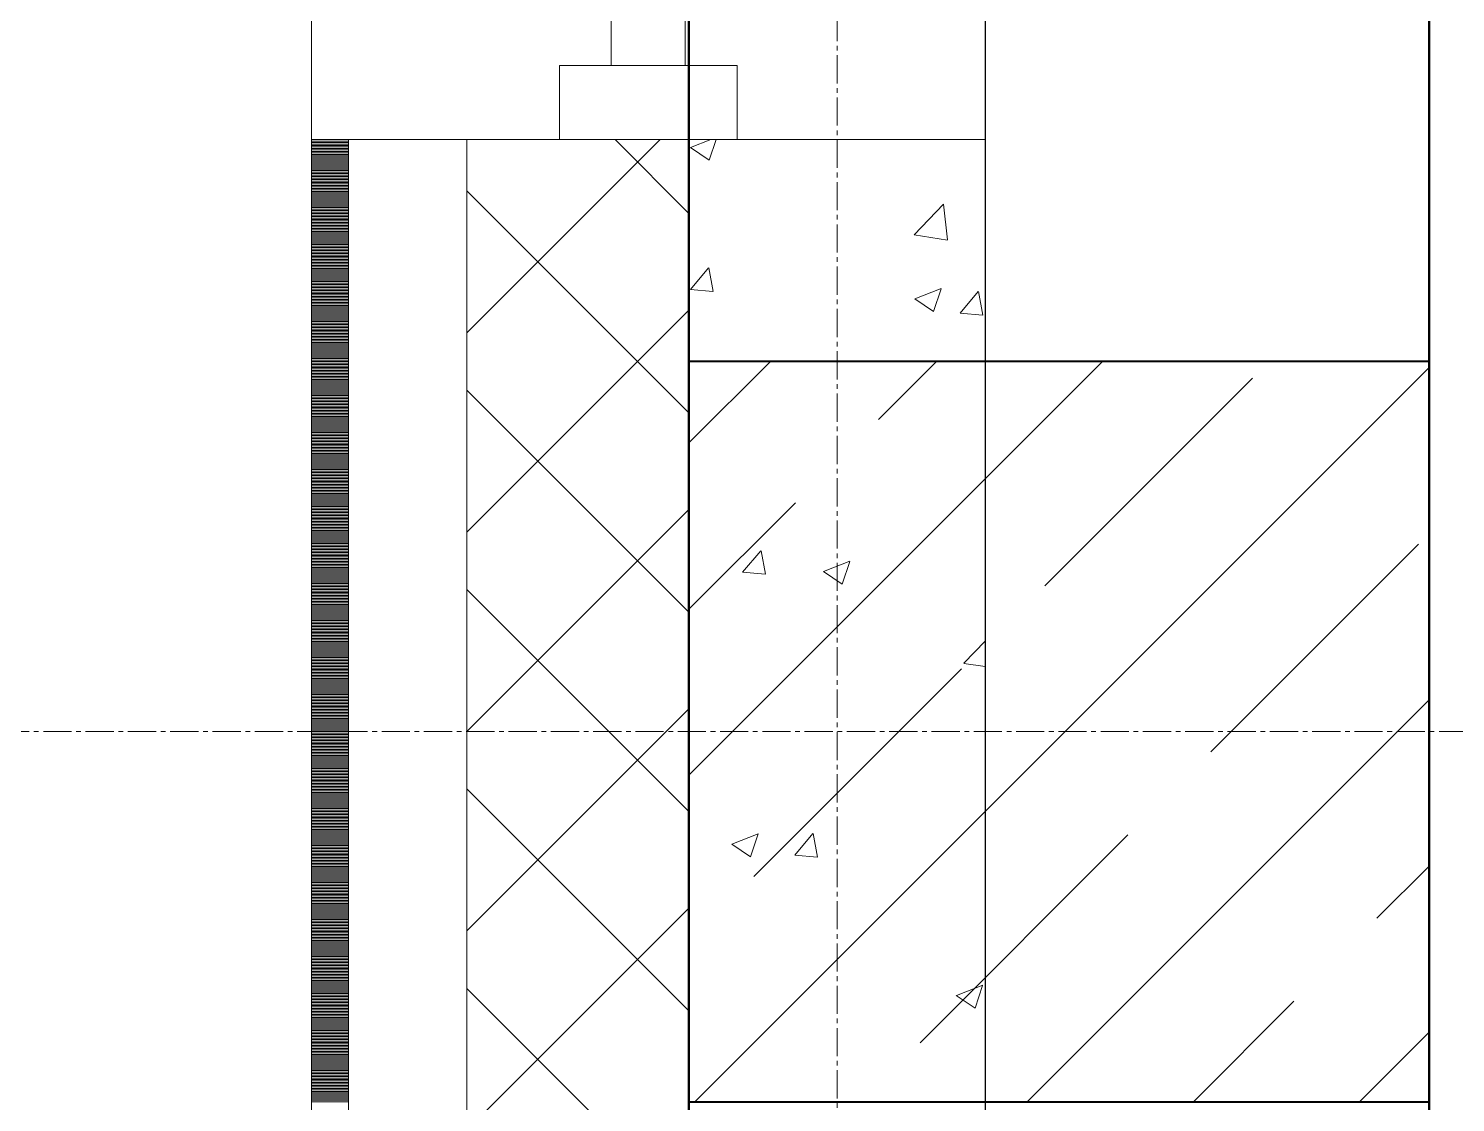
# Model space of a CAD drawing. Header units: millimetres. Extents: x -231292 to 573618, y -153144 to 564035.
# Drawn here: x 8337 to 9301, y -92396 to -91670 of the extents above; entities that cross this region are included whole.
import ezdxf

# ---------------------------------------------------------------- set-up
doc = ezdxf.new("R2010")
doc.units = ezdxf.units.MM
doc.linetypes.add('CENTER2', pattern=[28.575, 19.05, -3.175, 3.175, -3.175])
doc.linetypes.add('HIDDEN2', pattern=[4.7625, 3.175, -1.5875])
doc.layers.get('0').update_dxf_attribs({"color": 250})
for name, color, linetype, lineweight in [('A-Wall_Материал_Газоблок_Контур', 250, 'Continuous', 0), ('АР_Колонны', 250, 'Continuous', 35), ('АР_Окна', 250, 'Continuous', 5), ('АР_Стены ЖБ', 250, 'Continuous', 35), ('АР_Стены ПЕНОблок', 250, 'Continuous', 20), ('АР_Тонкая', 250, 'Continuous', 5), ('АР_Утеплитель', 250, 'Continuous', 0), ('АР_Штриховка', 250, 'Continuous', 0), ('РД_Оси_100', 250, 'Continuous', 0)]:
    doc.layers.add(name, color=color, linetype=linetype, lineweight=lineweight)
doc.layers.add('КР_Балки-0.5', color=60, linetype='Continuous', lineweight=50, plot=False)

# ---------------------------------------------------------------- blocks, each defined once
blk = doc.blocks.new('оси_рен')
at = {"layer": 'РД_Оси_100', "color": 251, "linetype": 'CENTER2', "true_color": 0x636466}
blk.add_line((1195652.916, 135558.25), (1195652.916, 223268.25), dxfattribs=at)
blk.add_lwpolyline([(1241712.916, 192613.25), (1189697.958, 192613.25)], dxfattribs=at)

msp = doc.modelspace()

# ---------------------------------------------------------------- linework, layer by layer
at = {"lineweight": -3}
msp.add_lwpolyline([(21283.458, -80265.283), (8983.458, -80265.283), (8983.458, -98050.283), (21283.458, -98050.283)], close=True, dxfattribs=at)
at = {"layer": 'A-Wall_Материал_Газоблок_Контур', "color": 18, "linetype": 'Continuous', "lineweight": 0, "true_color": 0x000000}
for p, q in [((8528.458, -89345.283), (8528.458, -91745.283)), ((8983.458, -91745.283), (8983.458, -89345.283))]:
    msp.add_line(p, q, dxfattribs=at)
at = {"layer": 'АР_Колонны', "color": 18, "linetype": 'HIDDEN2', "lineweight": 25, "true_color": 0x000000}
for p, q in [((8783.458, -91895.283), (9283.458, -91895.283)), ((8783.458, -92395.283), (8783.458, -91895.283)), ((9283.458, -91895.283), (9283.458, -92395.283)), ((9283.458, -92395.283), (8783.458, -92395.283))]:
    msp.add_line(p, q, dxfattribs=at)
at = {"layer": 'АР_Колонны', "color": 18, "linetype": 'Continuous', "lineweight": 30, "true_color": 0x000000}
for p, q in [((9283.458, -91895.283), (8783.458, -91895.283)), ((8783.458, -91895.283), (8783.458, -92395.283)), ((9283.458, -92395.283), (9283.458, -91895.283)), ((8783.458, -92395.283), (9283.458, -92395.283))]:
    msp.add_line(p, q, dxfattribs=at)
at = {"layer": 'АР_Окна', "color": 18, "linetype": 'Continuous', "lineweight": 5, "true_color": 0x000000}
for p, q in [((8528.458, -89345.283), (8528.458, -91745.283)), ((8983.458, -89345.283), (8983.458, -91745.283)), ((8730.958, -91695.283), (8730.958, -89395.283)), ((8780.958, -89395.283), (8780.958, -91695.283)), ((8695.958, -91745.283), (8695.958, -91695.283)), ((8695.958, -91695.283), (8815.958, -91695.283)), ((8780.958, -91695.283), (8730.958, -91695.283)), ((8815.958, -91695.283), (8815.958, -91745.283)), ((8815.958, -91745.283), (8695.958, -91745.283))]:
    msp.add_line(p, q, dxfattribs=at)
at = {"layer": 'АР_Стены ЖБ', "color": 18, "linetype": 'Continuous', "lineweight": 40, "true_color": 0x000000}
for p, q in [((9283.458, -91895.283), (8783.458, -91895.283)), ((8783.458, -91895.283), (8783.458, -92395.283)), ((9283.458, -92395.283), (9283.458, -91895.283)), ((8783.458, -92395.283), (9283.458, -92395.283))]:
    msp.add_line(p, q, dxfattribs=at)
at = {"layer": 'АР_Стены ПЕНОблок', "color": 18, "linetype": 'Continuous', "lineweight": 20, "true_color": 0x000000}
for p, q in [((8983.458, -91745.283), (8783.458, -91745.283)), ((8783.458, -91745.283), (8783.458, -92920.356)), ((8983.458, -92920.356), (8983.458, -91745.283))]:
    msp.add_line(p, q, dxfattribs=at)
at = {"layer": 'АР_Тонкая', "color": 18, "linetype": 'Continuous', "lineweight": 5, "true_color": 0x000000}
for p, q in [((8553.458, -91745.283), (8528.458, -91745.283)), ((8528.458, -91745.283), (8528.458, -92920.356)), ((8633.458, -91745.283), (8553.458, -91745.283)), ((8553.458, -91745.283), (8553.458, -92920.356)), ((8553.458, -92920.356), (8553.458, -91745.283)), ((8633.458, -92920.356), (8633.458, -91745.283))]:
    msp.add_line(p, q, dxfattribs=at)
at = {"layer": 'АР_Утеплитель', "color": 18, "linetype": 'Continuous', "lineweight": 0, "true_color": 0x000000}
for p, q in [((8783.458, -91745.283), (8633.458, -91745.283)), ((8633.458, -91745.283), (8633.458, -92920.356)), ((8783.458, -92920.356), (8783.458, -91745.283))]:
    msp.add_line(p, q, dxfattribs=at)
at = {"layer": 'АР_Штриховка', "color": 18, "linetype": 'Continuous', "lineweight": 0, "true_color": 0x000000}
for p, q in [((8528.458, -91746.283), (8553.458, -91746.283)), ((8528.458, -91747.283), (8553.458, -91747.283)), ((8528.458, -91748.283), (8553.458, -91748.283)), ((8528.458, -91749.283), (8553.458, -91749.283)), ((8528.458, -91750.283), (8553.458, -91750.283)), ((8528.458, -91751.283), (8553.458, -91751.283)), ((8528.458, -91752.283), (8553.458, -91752.283)), ((8633.458, -91875.766), (8763.941, -91745.283)), ((8783.458, -91795.174), (8733.567, -91745.283)), ((8784.449, -91750.592), (8797.083, -91759.114)), ((8784.469, -91750.547), (8798.182, -91745.283)), ((8797.09, -91759.116), (8801.731, -91745.283)), ((8528.458, -91753.283), (8553.458, -91753.283)), ((8528.458, -91754.283), (8553.458, -91754.283)), ((8528.458, -91755.283), (8553.458, -91755.283)), ((8528.458, -91756.283), (8553.458, -91756.283)), ((8528.458, -91757.283), (8553.458, -91757.283)), ((8528.458, -91758.283), (8553.458, -91758.283)), ((8528.458, -91759.283), (8553.458, -91759.283)), ((8528.458, -91760.283), (8553.458, -91760.283)), ((8528.458, -91761.283), (8553.458, -91761.283)), ((8528.458, -91762.283), (8553.458, -91762.283)), ((8528.458, -91763.283), (8553.458, -91763.283)), ((8528.458, -91764.283), (8553.458, -91764.283)), ((8528.458, -91765.283), (8553.458, -91765.283)), ((8528.458, -91766.283), (8553.458, -91766.283)), ((8528.458, -91767.283), (8553.458, -91767.283)), ((8528.458, -91768.283), (8553.458, -91768.283)), ((8528.458, -91769.283), (8553.458, -91769.283)), ((8528.458, -91770.283), (8553.458, -91770.283)), ((8528.458, -91771.283), (8553.458, -91771.283)), ((8528.458, -91772.283), (8553.458, -91772.283)), ((8528.458, -91773.283), (8553.458, -91773.283)), ((8528.458, -91774.283), (8553.458, -91774.283)), ((8528.458, -91775.283), (8553.458, -91775.283)), ((8528.458, -91776.283), (8553.458, -91776.283)), ((8528.458, -91777.283), (8553.458, -91777.283)), ((8528.458, -91778.283), (8553.458, -91778.283)), ((8528.458, -91779.283), (8553.458, -91779.283)), ((8528.458, -91780.283), (8553.458, -91780.283)), ((8528.458, -91781.283), (8553.458, -91781.283)), ((8783.458, -91929.877), (8633.458, -91779.877)), ((8528.458, -91782.283), (8553.458, -91782.283)), ((8528.458, -91783.283), (8553.458, -91783.283)), ((8528.458, -91784.283), (8553.458, -91784.283)), ((8528.458, -91785.283), (8553.458, -91785.283)), ((8528.458, -91786.283), (8553.458, -91786.283)), ((8528.458, -91787.283), (8553.458, -91787.283)), ((8528.458, -91788.283), (8553.458, -91788.283)), ((8528.458, -91789.283), (8553.458, -91789.283)), ((8528.458, -91790.283), (8553.458, -91790.283)), ((8528.458, -91791.283), (8553.458, -91791.283)), ((8935.531, -91809.619), (8955.315, -91789)), ((8958.165, -91813.117), (8955.358, -91788.995)), ((8528.458, -91792.283), (8553.458, -91792.283)), ((8528.458, -91793.283), (8553.458, -91793.283)), ((8528.458, -91794.283), (8553.458, -91794.283)), ((8528.458, -91795.283), (8553.458, -91795.283)), ((8528.458, -91796.283), (8553.458, -91796.283)), ((8528.458, -91797.283), (8553.458, -91797.283)), ((8528.458, -91798.283), (8553.458, -91798.283)), ((8528.458, -91799.283), (8553.458, -91799.283)), ((8528.458, -91800.283), (8553.458, -91800.283)), ((8528.458, -91801.283), (8553.458, -91801.283)), ((8528.458, -91802.283), (8553.458, -91802.283)), ((8528.458, -91803.283), (8553.458, -91803.283)), ((8528.458, -91804.283), (8553.458, -91804.283)), ((8528.458, -91805.283), (8553.458, -91805.283)), ((8528.458, -91806.283), (8553.458, -91806.283)), ((8528.458, -91807.283), (8553.458, -91807.283)), ((8528.458, -91808.283), (8553.458, -91808.283)), ((8528.458, -91809.283), (8553.458, -91809.283)), ((8528.458, -91810.283), (8553.458, -91810.283)), ((8935.563, -91809.687), (8958.153, -91813.19)), ((8528.458, -91811.283), (8553.458, -91811.283)), ((8528.458, -91812.283), (8553.458, -91812.283)), ((8528.458, -91813.283), (8553.458, -91813.283)), ((8528.458, -91814.283), (8553.458, -91814.283)), ((8528.458, -91815.283), (8553.458, -91815.283)), ((8528.458, -91816.283), (8553.458, -91816.283)), ((8528.458, -91817.283), (8553.458, -91817.283)), ((8528.458, -91818.283), (8553.458, -91818.283)), ((8528.458, -91819.283), (8553.458, -91819.283)), ((8528.458, -91820.283), (8553.458, -91820.283)), ((8528.458, -91821.283), (8553.458, -91821.283)), ((8528.458, -91822.283), (8553.458, -91822.283)), ((8528.458, -91823.283), (8553.458, -91823.283)), ((8528.458, -91824.283), (8553.458, -91824.283)), ((8528.458, -91825.283), (8553.458, -91825.283)), ((8528.458, -91826.283), (8553.458, -91826.283)), ((8528.458, -91827.283), (8553.458, -91827.283)), ((8528.458, -91828.283), (8553.458, -91828.283)), ((8528.458, -91829.283), (8553.458, -91829.283)), ((8528.458, -91830.283), (8553.458, -91830.283)), ((8528.458, -91831.283), (8553.458, -91831.283)), ((8528.458, -91832.283), (8553.458, -91832.283)), ((8528.458, -91833.283), (8553.458, -91833.283)), ((8528.458, -91834.283), (8553.458, -91834.283)), ((8528.458, -91835.283), (8553.458, -91835.283)), ((8528.458, -91836.283), (8553.458, -91836.283)), ((8528.458, -91837.283), (8553.458, -91837.283)), ((8528.458, -91838.283), (8553.458, -91838.283)), ((8528.458, -91839.283), (8553.458, -91839.283)), ((8784.471, -91846.58), (8796.716, -91831.987)), ((8799.822, -91847.878), (8796.885, -91831.956)), ((8528.458, -91840.283), (8553.458, -91840.283)), ((8528.458, -91841.283), (8553.458, -91841.283)), ((8528.458, -91842.283), (8553.458, -91842.283)), ((8528.458, -91843.283), (8553.458, -91843.283)), ((8528.458, -91844.283), (8553.458, -91844.283)), ((8528.458, -91845.283), (8553.458, -91845.283)), ((8528.458, -91846.283), (8553.458, -91846.283)), ((8528.458, -91847.283), (8553.458, -91847.283)), ((8528.458, -91848.283), (8553.458, -91848.283)), ((8528.458, -91849.283), (8553.458, -91849.283)), ((8784.471, -91846.581), (8799.653, -91847.909)), ((8936.084, -91852.812), (8953.868, -91845.985)), ((8948.704, -91861.382), (8953.854, -91846.033)), ((8966.656, -91862.519), (8978.901, -91847.926)), ((8982.006, -91863.817), (8979.069, -91847.896)), ((8528.458, -91850.283), (8553.458, -91850.283)), ((8528.458, -91851.283), (8553.458, -91851.283)), ((8528.458, -91852.283), (8553.458, -91852.283)), ((8528.458, -91853.283), (8553.458, -91853.283)), ((8528.458, -91854.283), (8553.458, -91854.283)), ((8528.458, -91855.283), (8553.458, -91855.283)), ((8528.458, -91856.283), (8553.458, -91856.283)), ((8528.458, -91857.283), (8553.458, -91857.283)), ((8528.458, -91858.283), (8553.458, -91858.283)), ((8936.063, -91852.857), (8948.698, -91861.379)), ((8528.458, -91859.283), (8553.458, -91859.283)), ((8528.458, -91860.283), (8553.458, -91860.283)), ((8528.458, -91861.283), (8553.458, -91861.283)), ((8528.458, -91862.283), (8553.458, -91862.283)), ((8528.458, -91863.283), (8553.458, -91863.283)), ((8528.458, -91864.283), (8553.458, -91864.283)), ((8528.458, -91865.283), (8553.458, -91865.283)), ((8528.458, -91866.283), (8553.458, -91866.283)), ((8528.458, -91867.283), (8553.458, -91867.283)), ((8528.458, -91868.283), (8553.458, -91868.283)), ((8633.458, -92010.47), (8783.458, -91860.47)), ((8966.656, -91862.52), (8981.838, -91863.848)), ((8528.458, -91869.283), (8553.458, -91869.283)), ((8528.458, -91870.283), (8553.458, -91870.283)), ((8528.458, -91871.283), (8553.458, -91871.283)), ((8528.458, -91872.283), (8553.458, -91872.283)), ((8528.458, -91873.283), (8553.458, -91873.283)), ((8528.458, -91874.283), (8553.458, -91874.283)), ((8528.458, -91875.283), (8553.458, -91875.283)), ((8528.458, -91876.283), (8553.458, -91876.283)), ((8528.458, -91877.283), (8553.458, -91877.283)), ((8528.458, -91878.283), (8553.458, -91878.283)), ((8528.458, -91879.283), (8553.458, -91879.283)), ((8528.458, -91880.283), (8553.458, -91880.283)), ((8528.458, -91881.283), (8553.458, -91881.283)), ((8528.458, -91882.283), (8553.458, -91882.283)), ((8528.458, -91883.283), (8553.458, -91883.283)), ((8528.458, -91884.283), (8553.458, -91884.283)), ((8528.458, -91885.283), (8553.458, -91885.283)), ((8528.458, -91886.283), (8553.458, -91886.283)), ((8528.458, -91887.283), (8553.458, -91887.283)), ((8528.458, -91888.283), (8553.458, -91888.283)), ((8528.458, -91889.283), (8553.458, -91889.283)), ((8528.458, -91890.283), (8553.458, -91890.283)), ((8528.458, -91891.283), (8553.458, -91891.283)), ((8528.458, -91892.283), (8553.458, -91892.283)), ((8528.458, -91893.283), (8553.458, -91893.283)), ((8528.458, -91894.283), (8553.458, -91894.283)), ((8528.458, -91895.283), (8553.458, -91895.283)), ((8528.458, -91896.283), (8553.458, -91896.283)), ((8528.458, -91897.283), (8553.458, -91897.283)), ((8528.458, -91898.283), (8553.458, -91898.283)), ((8528.458, -91899.283), (8553.458, -91899.283)), ((8528.458, -91900.283), (8553.458, -91900.283)), ((8528.458, -91901.283), (8553.458, -91901.283)), ((8528.458, -91902.283), (8553.458, -91902.283)), ((8528.458, -91903.283), (8553.458, -91903.283)), ((8528.458, -91904.283), (8553.458, -91904.283)), ((8528.458, -91905.283), (8553.458, -91905.283)), ((8528.458, -91906.283), (8553.458, -91906.283)), ((8528.458, -91907.283), (8553.458, -91907.283)), ((8528.458, -91908.283), (8553.458, -91908.283)), ((8528.458, -91909.283), (8553.458, -91909.283)), ((8528.458, -91910.283), (8553.458, -91910.283)), ((8528.458, -91911.283), (8553.458, -91911.283)), ((8528.458, -91912.283), (8553.458, -91912.283)), ((8528.458, -91913.283), (8553.458, -91913.283)), ((8528.458, -91914.283), (8553.458, -91914.283)), ((8528.458, -91915.283), (8553.458, -91915.283)), ((8528.458, -91916.283), (8553.458, -91916.283)), ((8783.458, -92064.581), (8633.458, -91914.581)), ((8528.458, -91917.283), (8553.458, -91917.283)), ((8528.458, -91918.283), (8553.458, -91918.283)), ((8528.458, -91919.283), (8553.458, -91919.283)), ((8528.458, -91920.283), (8553.458, -91920.283)), ((8528.458, -91921.283), (8553.458, -91921.283)), ((8528.458, -91922.283), (8553.458, -91922.283)), ((8528.458, -91923.283), (8553.458, -91923.283)), ((8528.458, -91924.283), (8553.458, -91924.283)), ((8528.458, -91925.283), (8553.458, -91925.283)), ((8528.458, -91926.283), (8553.458, -91926.283)), ((8528.458, -91927.283), (8553.458, -91927.283)), ((8528.458, -91928.283), (8553.458, -91928.283)), ((8528.458, -91929.283), (8553.458, -91929.283)), ((8528.458, -91930.283), (8553.458, -91930.283)), ((8528.458, -91931.283), (8553.458, -91931.283)), ((8528.458, -91932.283), (8553.458, -91932.283)), ((8528.458, -91933.283), (8553.458, -91933.283)), ((8528.458, -91934.283), (8553.458, -91934.283)), ((8528.458, -91935.283), (8553.458, -91935.283)), ((8528.458, -91936.283), (8553.458, -91936.283)), ((8528.458, -91937.283), (8553.458, -91937.283)), ((8528.458, -91938.283), (8553.458, -91938.283)), ((8528.458, -91939.283), (8553.458, -91939.283)), ((8528.458, -91940.283), (8553.458, -91940.283)), ((8528.458, -91941.283), (8553.458, -91941.283)), ((8528.458, -91942.283), (8553.458, -91942.283)), ((8528.458, -91943.283), (8553.458, -91943.283)), ((8528.458, -91944.283), (8553.458, -91944.283)), ((8528.458, -91945.283), (8553.458, -91945.283)), ((8528.458, -91946.283), (8553.458, -91946.283)), ((8528.458, -91947.283), (8553.458, -91947.283)), ((8528.458, -91948.283), (8553.458, -91948.283)), ((8528.458, -91949.283), (8553.458, -91949.283)), ((8528.458, -91950.283), (8553.458, -91950.283)), ((8528.458, -91951.283), (8553.458, -91951.283)), ((8528.458, -91952.283), (8553.458, -91952.283)), ((8528.458, -91953.283), (8553.458, -91953.283)), ((8528.458, -91954.283), (8553.458, -91954.283)), ((8528.458, -91955.283), (8553.458, -91955.283)), ((8528.458, -91956.283), (8553.458, -91956.283)), ((8528.458, -91957.283), (8553.458, -91957.283)), ((8528.458, -91958.283), (8553.458, -91958.283)), ((8528.458, -91959.283), (8553.458, -91959.283)), ((8528.458, -91960.283), (8553.458, -91960.283)), ((8528.458, -91961.283), (8553.458, -91961.283)), ((8528.458, -91962.283), (8553.458, -91962.283)), ((8528.458, -91963.283), (8553.458, -91963.283)), ((8528.458, -91964.283), (8553.458, -91964.283)), ((8528.458, -91965.283), (8553.458, -91965.283)), ((8528.458, -91966.283), (8553.458, -91966.283)), ((8528.458, -91967.283), (8553.458, -91967.283)), ((8528.458, -91968.283), (8553.458, -91968.283)), ((8528.458, -91969.283), (8553.458, -91969.283)), ((8528.458, -91970.283), (8553.458, -91970.283)), ((8528.458, -91971.283), (8553.458, -91971.283)), ((8528.458, -91972.283), (8553.458, -91972.283)), ((8528.458, -91973.283), (8553.458, -91973.283)), ((8528.458, -91974.283), (8553.458, -91974.283)), ((8528.458, -91975.283), (8553.458, -91975.283)), ((8528.458, -91976.283), (8553.458, -91976.283)), ((8528.458, -91977.283), (8553.458, -91977.283)), ((8528.458, -91978.283), (8553.458, -91978.283)), ((8528.458, -91979.283), (8553.458, -91979.283)), ((8528.458, -91980.283), (8553.458, -91980.283)), ((8528.458, -91981.283), (8553.458, -91981.283)), ((8528.458, -91982.283), (8553.458, -91982.283)), ((8528.458, -91983.283), (8553.458, -91983.283)), ((8528.458, -91984.283), (8553.458, -91984.283)), ((8528.458, -91985.283), (8553.458, -91985.283)), ((8528.458, -91986.283), (8553.458, -91986.283)), ((8528.458, -91987.283), (8553.458, -91987.283)), ((8528.458, -91988.283), (8553.458, -91988.283)), ((8528.458, -91989.283), (8553.458, -91989.283)), ((8528.458, -91990.283), (8553.458, -91990.283)), ((8528.458, -91991.283), (8553.458, -91991.283)), ((8528.458, -91992.283), (8553.458, -91992.283)), ((8528.458, -91993.283), (8553.458, -91993.283)), ((8528.458, -91994.283), (8553.458, -91994.283)), ((8528.458, -91995.283), (8553.458, -91995.283)), ((8528.458, -91996.283), (8553.458, -91996.283)), ((8528.458, -91997.283), (8553.458, -91997.283)), ((8528.458, -91998.283), (8553.458, -91998.283)), ((8528.458, -91999.283), (8553.458, -91999.283)), ((8528.458, -92000.283), (8553.458, -92000.283)), ((8528.458, -92001.283), (8553.458, -92001.283)), ((8528.458, -92002.283), (8553.458, -92002.283)), ((8528.458, -92003.283), (8553.458, -92003.283)), ((8633.458, -92145.174), (8783.458, -91995.174)), ((8528.458, -92004.283), (8553.458, -92004.283)), ((8528.458, -92005.283), (8553.458, -92005.283)), ((8528.458, -92006.283), (8553.458, -92006.283)), ((8528.458, -92007.283), (8553.458, -92007.283)), ((8528.458, -92008.283), (8553.458, -92008.283)), ((8528.458, -92009.283), (8553.458, -92009.283)), ((8528.458, -92010.283), (8553.458, -92010.283)), ((8528.458, -92011.283), (8553.458, -92011.283)), ((8528.458, -92012.283), (8553.458, -92012.283)), ((8528.458, -92013.283), (8553.458, -92013.283)), ((8528.458, -92014.283), (8553.458, -92014.283)), ((8528.458, -92015.283), (8553.458, -92015.283)), ((8528.458, -92016.283), (8553.458, -92016.283)), ((8528.458, -92017.283), (8553.458, -92017.283)), ((8528.458, -92018.283), (8553.458, -92018.283)), ((8528.458, -92019.283), (8553.458, -92019.283)), ((8528.458, -92020.283), (8553.458, -92020.283)), ((8528.458, -92021.283), (8553.458, -92021.283)), ((8528.458, -92022.283), (8553.458, -92022.283)), ((8819.715, -92037.637), (8831.96, -92023.044)), ((8835.064, -92038.935), (8832.128, -92023.013)), ((8528.458, -92023.283), (8553.458, -92023.283)), ((8528.458, -92024.283), (8553.458, -92024.283)), ((8528.458, -92025.283), (8553.458, -92025.283)), ((8528.458, -92026.283), (8553.458, -92026.283)), ((8528.458, -92027.283), (8553.458, -92027.283)), ((8528.458, -92028.283), (8553.458, -92028.283)), ((8528.458, -92029.283), (8553.458, -92029.283)), ((8528.458, -92030.283), (8553.458, -92030.283)), ((8528.458, -92031.283), (8553.458, -92031.283)), ((8528.458, -92032.283), (8553.458, -92032.283)), ((8874.282, -92037), (8892.066, -92030.173)), ((8886.902, -92045.57), (8892.052, -92030.221)), ((8528.458, -92033.283), (8553.458, -92033.283)), ((8528.458, -92034.283), (8553.458, -92034.283)), ((8528.458, -92035.283), (8553.458, -92035.283)), ((8528.458, -92036.283), (8553.458, -92036.283)), ((8528.458, -92037.283), (8553.458, -92037.283)), ((8528.458, -92038.283), (8553.458, -92038.283)), ((8528.458, -92039.283), (8553.458, -92039.283)), ((8528.458, -92040.283), (8553.458, -92040.283)), ((8528.458, -92041.283), (8553.458, -92041.283)), ((8528.458, -92042.283), (8553.458, -92042.283)), ((8819.715, -92037.637), (8834.897, -92038.966)), ((8874.261, -92037.045), (8886.896, -92045.567)), ((8528.458, -92043.283), (8553.458, -92043.283)), ((8528.458, -92044.283), (8553.458, -92044.283)), ((8528.458, -92045.283), (8553.458, -92045.283)), ((8528.458, -92046.283), (8553.458, -92046.283)), ((8528.458, -92047.283), (8553.458, -92047.283)), ((8528.458, -92048.283), (8553.458, -92048.283)), ((8528.458, -92049.283), (8553.458, -92049.283)), ((8528.458, -92050.283), (8553.458, -92050.283)), ((8528.458, -92051.283), (8553.458, -92051.283)), ((8783.458, -92199.285), (8633.458, -92049.285)), ((8528.458, -92052.283), (8553.458, -92052.283)), ((8528.458, -92053.283), (8553.458, -92053.283)), ((8528.458, -92054.283), (8553.458, -92054.283)), ((8528.458, -92055.283), (8553.458, -92055.283)), ((8528.458, -92056.283), (8553.458, -92056.283)), ((8528.458, -92057.283), (8553.458, -92057.283)), ((8528.458, -92058.283), (8553.458, -92058.283)), ((8528.458, -92059.283), (8553.458, -92059.283)), ((8528.458, -92060.283), (8553.458, -92060.283)), ((8528.458, -92061.283), (8553.458, -92061.283)), ((8528.458, -92062.283), (8553.458, -92062.283)), ((8528.458, -92063.283), (8553.458, -92063.283)), ((8528.458, -92064.283), (8553.458, -92064.283)), ((8528.458, -92065.283), (8553.458, -92065.283)), ((8528.458, -92066.283), (8553.458, -92066.283)), ((8528.458, -92067.283), (8553.458, -92067.283)), ((8528.458, -92068.283), (8553.458, -92068.283)), ((8528.458, -92069.283), (8553.458, -92069.283)), ((8528.458, -92070.283), (8553.458, -92070.283)), ((8528.458, -92071.283), (8553.458, -92071.283)), ((8528.458, -92072.283), (8553.458, -92072.283)), ((8528.458, -92073.283), (8553.458, -92073.283)), ((8528.458, -92074.283), (8553.458, -92074.283)), ((8528.458, -92075.283), (8553.458, -92075.283)), ((8528.458, -92076.283), (8553.458, -92076.283)), ((8528.458, -92077.283), (8553.458, -92077.283)), ((8528.458, -92078.283), (8553.458, -92078.283)), ((8528.458, -92079.283), (8553.458, -92079.283)), ((8528.458, -92080.283), (8553.458, -92080.283)), ((8528.458, -92081.283), (8553.458, -92081.283)), ((8528.458, -92082.283), (8553.458, -92082.283)), ((8528.458, -92083.283), (8553.458, -92083.283)), ((8528.458, -92084.283), (8553.458, -92084.283)), ((8528.458, -92085.283), (8553.458, -92085.283)), ((8528.458, -92086.283), (8553.458, -92086.283)), ((8528.458, -92087.283), (8553.458, -92087.283)), ((8528.458, -92088.283), (8553.458, -92088.283)), ((8528.458, -92089.283), (8553.458, -92089.283)), ((8528.458, -92090.283), (8553.458, -92090.283)), ((8969.206, -92099.087), (8983.458, -92084.234)), ((8528.458, -92091.283), (8553.458, -92091.283)), ((8528.458, -92092.283), (8553.458, -92092.283)), ((8528.458, -92093.283), (8553.458, -92093.283)), ((8528.458, -92094.283), (8553.458, -92094.283)), ((8528.458, -92095.283), (8553.458, -92095.283)), ((8528.458, -92096.283), (8553.458, -92096.283)), ((8528.458, -92097.283), (8553.458, -92097.283)), ((8528.458, -92098.283), (8553.458, -92098.283)), ((8528.458, -92099.283), (8553.458, -92099.283)), ((8969.238, -92099.155), (8983.458, -92101.36)), ((8528.458, -92100.283), (8553.458, -92100.283)), ((8528.458, -92101.283), (8553.458, -92101.283)), ((8528.458, -92102.283), (8553.458, -92102.283)), ((8528.458, -92103.283), (8553.458, -92103.283)), ((8528.458, -92104.283), (8553.458, -92104.283)), ((8528.458, -92105.283), (8553.458, -92105.283)), ((8528.458, -92106.283), (8553.458, -92106.283)), ((8528.458, -92107.283), (8553.458, -92107.283)), ((8528.458, -92108.283), (8553.458, -92108.283)), ((8528.458, -92109.283), (8553.458, -92109.283)), ((8528.458, -92110.283), (8553.458, -92110.283)), ((8528.458, -92111.283), (8553.458, -92111.283)), ((8528.458, -92112.283), (8553.458, -92112.283)), ((8528.458, -92113.283), (8553.458, -92113.283)), ((8528.458, -92114.283), (8553.458, -92114.283)), ((8528.458, -92115.283), (8553.458, -92115.283)), ((8528.458, -92116.283), (8553.458, -92116.283)), ((8528.458, -92117.283), (8553.458, -92117.283)), ((8528.458, -92118.283), (8553.458, -92118.283)), ((8528.458, -92119.283), (8553.458, -92119.283)), ((8528.458, -92120.283), (8553.458, -92120.283)), ((8528.458, -92121.283), (8553.458, -92121.283)), ((8528.458, -92122.283), (8553.458, -92122.283)), ((8528.458, -92123.283), (8553.458, -92123.283)), ((8528.458, -92124.283), (8553.458, -92124.283)), ((8528.458, -92125.283), (8553.458, -92125.283)), ((8528.458, -92126.283), (8553.458, -92126.283)), ((8528.458, -92127.283), (8553.458, -92127.283)), ((8528.458, -92128.283), (8553.458, -92128.283)), ((8528.458, -92129.283), (8553.458, -92129.283)), ((8528.458, -92130.283), (8553.458, -92130.283)), ((8528.458, -92131.283), (8553.458, -92131.283)), ((8528.458, -92132.283), (8553.458, -92132.283)), ((8528.458, -92133.283), (8553.458, -92133.283)), ((8528.458, -92134.283), (8553.458, -92134.283)), ((8528.458, -92135.283), (8553.458, -92135.283)), ((8528.458, -92136.283), (8553.458, -92136.283)), ((8528.458, -92137.283), (8553.458, -92137.283)), ((8528.458, -92138.283), (8553.458, -92138.283)), ((8633.458, -92279.877), (8783.458, -92129.877)), ((8528.458, -92139.283), (8553.458, -92139.283)), ((8528.458, -92140.283), (8553.458, -92140.283)), ((8528.458, -92141.283), (8553.458, -92141.283)), ((8528.458, -92142.283), (8553.458, -92142.283)), ((8528.458, -92143.283), (8553.458, -92143.283)), ((8528.458, -92144.283), (8553.458, -92144.283)), ((8528.458, -92145.283), (8553.458, -92145.283)), ((8528.458, -92146.283), (8553.458, -92146.283)), ((8528.458, -92147.283), (8553.458, -92147.283)), ((8528.458, -92148.283), (8553.458, -92148.283)), ((8528.458, -92149.283), (8553.458, -92149.283)), ((8528.458, -92150.283), (8553.458, -92150.283)), ((8528.458, -92151.283), (8553.458, -92151.283)), ((8528.458, -92152.283), (8553.458, -92152.283)), ((8528.458, -92153.283), (8553.458, -92153.283)), ((8528.458, -92154.283), (8553.458, -92154.283)), ((8528.458, -92155.283), (8553.458, -92155.283)), ((8528.458, -92156.283), (8553.458, -92156.283)), ((8528.458, -92157.283), (8553.458, -92157.283)), ((8528.458, -92158.283), (8553.458, -92158.283)), ((8528.458, -92159.283), (8553.458, -92159.283)), ((8528.458, -92160.283), (8553.458, -92160.283)), ((8528.458, -92161.283), (8553.458, -92161.283)), ((8528.458, -92162.283), (8553.458, -92162.283)), ((8528.458, -92163.283), (8553.458, -92163.283)), ((8528.458, -92164.283), (8553.458, -92164.283)), ((8528.458, -92165.283), (8553.458, -92165.283)), ((8528.458, -92166.283), (8553.458, -92166.283)), ((8528.458, -92167.283), (8553.458, -92167.283)), ((8528.458, -92168.283), (8553.458, -92168.283)), ((8528.458, -92169.283), (8553.458, -92169.283)), ((8528.458, -92170.283), (8553.458, -92170.283)), ((8528.458, -92171.283), (8553.458, -92171.283)), ((8528.458, -92172.283), (8553.458, -92172.283)), ((8528.458, -92173.283), (8553.458, -92173.283)), ((8528.458, -92174.283), (8553.458, -92174.283)), ((8528.458, -92175.283), (8553.458, -92175.283)), ((8528.458, -92176.283), (8553.458, -92176.283)), ((8528.458, -92177.283), (8553.458, -92177.283)), ((8528.458, -92178.283), (8553.458, -92178.283)), ((8528.458, -92179.283), (8553.458, -92179.283)), ((8528.458, -92180.283), (8553.458, -92180.283)), ((8528.458, -92181.283), (8553.458, -92181.283)), ((8528.458, -92182.283), (8553.458, -92182.283)), ((8528.458, -92183.283), (8553.458, -92183.283)), ((8528.458, -92184.283), (8553.458, -92184.283)), ((8528.458, -92185.283), (8553.458, -92185.283)), ((8528.458, -92186.283), (8553.458, -92186.283)), ((8783.458, -92333.989), (8633.458, -92183.989)), ((8528.458, -92187.283), (8553.458, -92187.283)), ((8528.458, -92188.283), (8553.458, -92188.283)), ((8528.458, -92189.283), (8553.458, -92189.283)), ((8528.458, -92190.283), (8553.458, -92190.283)), ((8528.458, -92191.283), (8553.458, -92191.283)), ((8528.458, -92192.283), (8553.458, -92192.283)), ((8528.458, -92193.283), (8553.458, -92193.283)), ((8528.458, -92194.283), (8553.458, -92194.283)), ((8528.458, -92195.283), (8553.458, -92195.283)), ((8528.458, -92196.283), (8553.458, -92196.283)), ((8528.458, -92197.283), (8553.458, -92197.283)), ((8528.458, -92198.283), (8553.458, -92198.283)), ((8528.458, -92199.283), (8553.458, -92199.283)), ((8528.458, -92200.283), (8553.458, -92200.283)), ((8528.458, -92201.283), (8553.458, -92201.283)), ((8528.458, -92202.283), (8553.458, -92202.283)), ((8528.458, -92203.283), (8553.458, -92203.283)), ((8528.458, -92204.283), (8553.458, -92204.283)), ((8528.458, -92205.283), (8553.458, -92205.283)), ((8528.458, -92206.283), (8553.458, -92206.283)), ((8528.458, -92207.283), (8553.458, -92207.283)), ((8528.458, -92208.283), (8553.458, -92208.283)), ((8528.458, -92209.283), (8553.458, -92209.283)), ((8528.458, -92210.283), (8553.458, -92210.283)), ((8528.458, -92211.283), (8553.458, -92211.283)), ((8528.458, -92212.283), (8553.458, -92212.283)), ((8528.458, -92213.283), (8553.458, -92213.283)), ((8528.458, -92214.283), (8553.458, -92214.283)), ((8528.458, -92215.283), (8553.458, -92215.283)), ((8812.48, -92221.188), (8830.264, -92214.361)), ((8825.1, -92229.758), (8830.25, -92214.409)), ((8854.958, -92228.694), (8867.203, -92214.101)), ((8870.307, -92229.992), (8867.37, -92214.07)), ((8528.458, -92216.283), (8553.458, -92216.283)), ((8528.458, -92217.283), (8553.458, -92217.283)), ((8528.458, -92218.283), (8553.458, -92218.283)), ((8528.458, -92219.283), (8553.458, -92219.283)), ((8528.458, -92220.283), (8553.458, -92220.283)), ((8528.458, -92221.283), (8553.458, -92221.283)), ((8528.458, -92222.283), (8553.458, -92222.283)), ((8528.458, -92223.283), (8553.458, -92223.283)), ((8528.458, -92224.283), (8553.458, -92224.283)), ((8528.458, -92225.283), (8553.458, -92225.283)), ((8812.459, -92221.233), (8825.094, -92229.755)), ((8528.458, -92226.283), (8553.458, -92226.283)), ((8528.458, -92227.283), (8553.458, -92227.283)), ((8528.458, -92228.283), (8553.458, -92228.283)), ((8528.458, -92229.283), (8553.458, -92229.283)), ((8528.458, -92230.283), (8553.458, -92230.283)), ((8528.458, -92231.283), (8553.458, -92231.283)), ((8528.458, -92232.283), (8553.458, -92232.283)), ((8528.458, -92233.283), (8553.458, -92233.283)), ((8528.458, -92234.283), (8553.458, -92234.283)), ((8854.958, -92228.694), (8870.14, -92230.023)), ((8528.458, -92235.283), (8553.458, -92235.283)), ((8528.458, -92236.283), (8553.458, -92236.283)), ((8528.458, -92237.283), (8553.458, -92237.283)), ((8528.458, -92238.283), (8553.458, -92238.283)), ((8528.458, -92239.283), (8553.458, -92239.283)), ((8528.458, -92240.283), (8553.458, -92240.283)), ((8528.458, -92241.283), (8553.458, -92241.283)), ((8528.458, -92242.283), (8553.458, -92242.283)), ((8528.458, -92243.283), (8553.458, -92243.283)), ((8528.458, -92244.283), (8553.458, -92244.283)), ((8528.458, -92245.283), (8553.458, -92245.283)), ((8528.458, -92246.283), (8553.458, -92246.283)), ((8528.458, -92247.283), (8553.458, -92247.283)), ((8528.458, -92248.283), (8553.458, -92248.283)), ((8528.458, -92249.283), (8553.458, -92249.283)), ((8528.458, -92250.283), (8553.458, -92250.283)), ((8528.458, -92251.283), (8553.458, -92251.283)), ((8528.458, -92252.283), (8553.458, -92252.283)), ((8528.458, -92253.283), (8553.458, -92253.283)), ((8528.458, -92254.283), (8553.458, -92254.283)), ((8528.458, -92255.283), (8553.458, -92255.283)), ((8528.458, -92256.283), (8553.458, -92256.283)), ((8528.458, -92257.283), (8553.458, -92257.283)), ((8528.458, -92258.283), (8553.458, -92258.283)), ((8528.458, -92259.283), (8553.458, -92259.283)), ((8528.458, -92260.283), (8553.458, -92260.283)), ((8528.458, -92261.283), (8553.458, -92261.283)), ((8528.458, -92262.283), (8553.458, -92262.283)), ((8528.458, -92263.283), (8553.458, -92263.283)), ((8528.458, -92264.283), (8553.458, -92264.283)), ((8528.458, -92265.283), (8553.458, -92265.283)), ((8528.458, -92266.283), (8553.458, -92266.283)), ((8528.458, -92267.283), (8553.458, -92267.283)), ((8528.458, -92268.283), (8553.458, -92268.283)), ((8528.458, -92269.283), (8553.458, -92269.283)), ((8528.458, -92270.283), (8553.458, -92270.283)), ((8528.458, -92271.283), (8553.458, -92271.283)), ((8528.458, -92272.283), (8553.458, -92272.283)), ((8528.458, -92273.283), (8553.458, -92273.283)), ((8633.458, -92414.581), (8783.458, -92264.581)), ((8528.458, -92274.283), (8553.458, -92274.283)), ((8528.458, -92275.283), (8553.458, -92275.283)), ((8528.458, -92276.283), (8553.458, -92276.283)), ((8528.458, -92277.283), (8553.458, -92277.283)), ((8528.458, -92278.283), (8553.458, -92278.283)), ((8528.458, -92279.283), (8553.458, -92279.283)), ((8528.458, -92280.283), (8553.458, -92280.283)), ((8528.458, -92281.283), (8553.458, -92281.283)), ((8528.458, -92282.283), (8553.458, -92282.283)), ((8528.458, -92283.283), (8553.458, -92283.283)), ((8528.458, -92284.283), (8553.458, -92284.283)), ((8528.458, -92285.283), (8553.458, -92285.283)), ((8528.458, -92286.283), (8553.458, -92286.283)), ((8528.458, -92287.283), (8553.458, -92287.283)), ((8528.458, -92288.283), (8553.458, -92288.283)), ((8528.458, -92289.283), (8553.458, -92289.283)), ((8528.458, -92290.283), (8553.458, -92290.283)), ((8528.458, -92291.283), (8553.458, -92291.283)), ((8528.458, -92292.283), (8553.458, -92292.283)), ((8528.458, -92293.283), (8553.458, -92293.283)), ((8528.458, -92294.283), (8553.458, -92294.283)), ((8528.458, -92295.283), (8553.458, -92295.283)), ((8528.458, -92296.283), (8553.458, -92296.283)), ((8528.458, -92297.283), (8553.458, -92297.283)), ((8528.458, -92298.283), (8553.458, -92298.283)), ((8528.458, -92299.283), (8553.458, -92299.283)), ((8528.458, -92300.283), (8553.458, -92300.283)), ((8528.458, -92301.283), (8553.458, -92301.283)), ((8528.458, -92302.283), (8553.458, -92302.283)), ((8528.458, -92303.283), (8553.458, -92303.283)), ((8528.458, -92304.283), (8553.458, -92304.283)), ((8528.458, -92305.283), (8553.458, -92305.283)), ((8528.458, -92306.283), (8553.458, -92306.283)), ((8528.458, -92307.283), (8553.458, -92307.283)), ((8528.458, -92308.283), (8553.458, -92308.283)), ((8528.458, -92309.283), (8553.458, -92309.283)), ((8528.458, -92310.283), (8553.458, -92310.283)), ((8528.458, -92311.283), (8553.458, -92311.283)), ((8528.458, -92312.283), (8553.458, -92312.283)), ((8528.458, -92313.283), (8553.458, -92313.283)), ((8528.458, -92314.283), (8553.458, -92314.283)), ((8528.458, -92315.283), (8553.458, -92315.283)), ((8528.458, -92316.283), (8553.458, -92316.283)), ((8528.458, -92317.283), (8553.458, -92317.283)), ((8528.458, -92318.283), (8553.458, -92318.283)), ((8528.458, -92319.283), (8553.458, -92319.283)), ((8528.458, -92320.283), (8553.458, -92320.283)), ((8528.458, -92321.283), (8553.458, -92321.283)), ((8783.458, -92468.693), (8633.458, -92318.693)), ((8964.094, -92323.453), (8981.879, -92316.626)), ((8976.714, -92332.023), (8981.865, -92316.674)), ((8528.458, -92322.283), (8553.458, -92322.283)), ((8528.458, -92323.283), (8553.458, -92323.283)), ((8528.458, -92324.283), (8553.458, -92324.283)), ((8528.458, -92325.283), (8553.458, -92325.283)), ((8528.458, -92326.283), (8553.458, -92326.283)), ((8528.458, -92327.283), (8553.458, -92327.283)), ((8528.458, -92328.283), (8553.458, -92328.283)), ((8528.458, -92329.283), (8553.458, -92329.283)), ((8528.458, -92330.283), (8553.458, -92330.283)), ((8528.458, -92331.283), (8553.458, -92331.283)), ((8964.074, -92323.498), (8976.708, -92332.02)), ((8528.458, -92332.283), (8553.458, -92332.283)), ((8528.458, -92333.283), (8553.458, -92333.283)), ((8528.458, -92334.283), (8553.458, -92334.283)), ((8528.458, -92335.283), (8553.458, -92335.283)), ((8528.458, -92336.283), (8553.458, -92336.283)), ((8528.458, -92337.283), (8553.458, -92337.283)), ((8528.458, -92338.283), (8553.458, -92338.283)), ((8528.458, -92339.283), (8553.458, -92339.283)), ((8528.458, -92340.283), (8553.458, -92340.283)), ((8528.458, -92341.283), (8553.458, -92341.283)), ((8528.458, -92342.283), (8553.458, -92342.283)), ((8528.458, -92343.283), (8553.458, -92343.283)), ((8528.458, -92344.283), (8553.458, -92344.283)), ((8528.458, -92345.283), (8553.458, -92345.283)), ((8528.458, -92346.283), (8553.458, -92346.283)), ((8528.458, -92347.283), (8553.458, -92347.283)), ((8528.458, -92348.283), (8553.458, -92348.283)), ((8528.458, -92349.283), (8553.458, -92349.283)), ((8528.458, -92350.283), (8553.458, -92350.283)), ((8528.458, -92351.283), (8553.458, -92351.283)), ((8528.458, -92352.283), (8553.458, -92352.283)), ((8528.458, -92353.283), (8553.458, -92353.283)), ((8528.458, -92354.283), (8553.458, -92354.283)), ((8528.458, -92355.283), (8553.458, -92355.283)), ((8528.458, -92356.283), (8553.458, -92356.283)), ((8528.458, -92357.283), (8553.458, -92357.283)), ((8528.458, -92358.283), (8553.458, -92358.283)), ((8528.458, -92359.283), (8553.458, -92359.283)), ((8528.458, -92360.283), (8553.458, -92360.283)), ((8528.458, -92361.283), (8553.458, -92361.283)), ((8528.458, -92362.283), (8553.458, -92362.283)), ((8528.458, -92363.283), (8553.458, -92363.283)), ((8528.458, -92364.283), (8553.458, -92364.283)), ((8528.458, -92365.283), (8553.458, -92365.283)), ((8528.458, -92366.283), (8553.458, -92366.283)), ((8528.458, -92367.283), (8553.458, -92367.283)), ((8528.458, -92368.283), (8553.458, -92368.283)), ((8528.458, -92369.283), (8553.458, -92369.283)), ((8528.458, -92370.283), (8553.458, -92370.283)), ((8528.458, -92371.283), (8553.458, -92371.283)), ((8528.458, -92372.283), (8553.458, -92372.283)), ((8528.458, -92373.283), (8553.458, -92373.283)), ((8528.458, -92374.283), (8553.458, -92374.283)), ((8528.458, -92375.283), (8553.458, -92375.283)), ((8528.458, -92376.283), (8553.458, -92376.283)), ((8528.458, -92377.283), (8553.458, -92377.283)), ((8528.458, -92378.283), (8553.458, -92378.283)), ((8528.458, -92379.283), (8553.458, -92379.283)), ((8528.458, -92380.283), (8553.458, -92380.283)), ((8528.458, -92381.283), (8553.458, -92381.283)), ((8528.458, -92382.283), (8553.458, -92382.283)), ((8528.458, -92383.283), (8553.458, -92383.283)), ((8528.458, -92384.283), (8553.458, -92384.283)), ((8528.458, -92385.283), (8553.458, -92385.283)), ((8528.458, -92386.283), (8553.458, -92386.283)), ((8528.458, -92387.283), (8553.458, -92387.283)), ((8528.458, -92388.283), (8553.458, -92388.283)), ((8528.458, -92389.283), (8553.458, -92389.283)), ((8528.458, -92390.283), (8553.458, -92390.283)), ((8528.458, -92391.283), (8553.458, -92391.283)), ((8528.458, -92392.283), (8553.458, -92392.283)), ((8528.458, -92393.283), (8553.458, -92393.283)), ((8528.458, -92394.283), (8553.458, -92394.283)), ((8528.458, -92395.283), (8553.458, -92395.283))]:
    msp.add_line(p, q, dxfattribs=at)
at = {"layer": 'АР_Штриховка', "color": 18, "linetype": 'Continuous', "lineweight": 5, "true_color": 0x000000}
for p, q in [((8783.458, -91950.272), (8838.447, -91895.283)), ((8783.458, -92174.779), (9062.954, -91895.283)), ((8911.521, -91934.462), (8950.701, -91895.283)), ((8787.46, -92395.283), (9283.458, -91899.285)), ((9023.775, -92046.715), (9164.091, -91906.399)), ((8783.458, -92062.525), (8855.395, -91990.589)), ((9136.028, -92158.969), (9276.344, -92018.652)), ((8827.331, -92243.158), (8967.648, -92102.842)), ((9011.967, -92395.283), (9283.458, -92123.791)), ((8939.585, -92355.412), (9079.901, -92215.095)), ((9248.281, -92271.222), (9283.458, -92236.045)), ((9124.22, -92395.283), (9192.154, -92327.348)), ((9236.473, -92395.283), (9283.458, -92348.298))]:
    msp.add_line(p, q, dxfattribs=at)
at = {"layer": 'КР_Балки-0.5', "color": 18, "ltscale": 200, "true_color": 0x000000}
for p, q in [((8783.458, -98050.283), (8783.458, -71545.283)), ((8783.458, -98050.283), (8783.458, -71545.283)), ((9283.458, -71545.283), (9283.458, -98050.283)), ((9283.458, -71545.283), (9283.458, -98050.283))]:
    msp.add_line(p, q, dxfattribs=at)

# ---------------------------------------------------------------- block references
at = {"rotation": 359.999868838025}
msp.add_blockref('оси_рен', (-1186769.82, -284755.728), dxfattribs=at)

doc.saveas('drawing.dxf')
